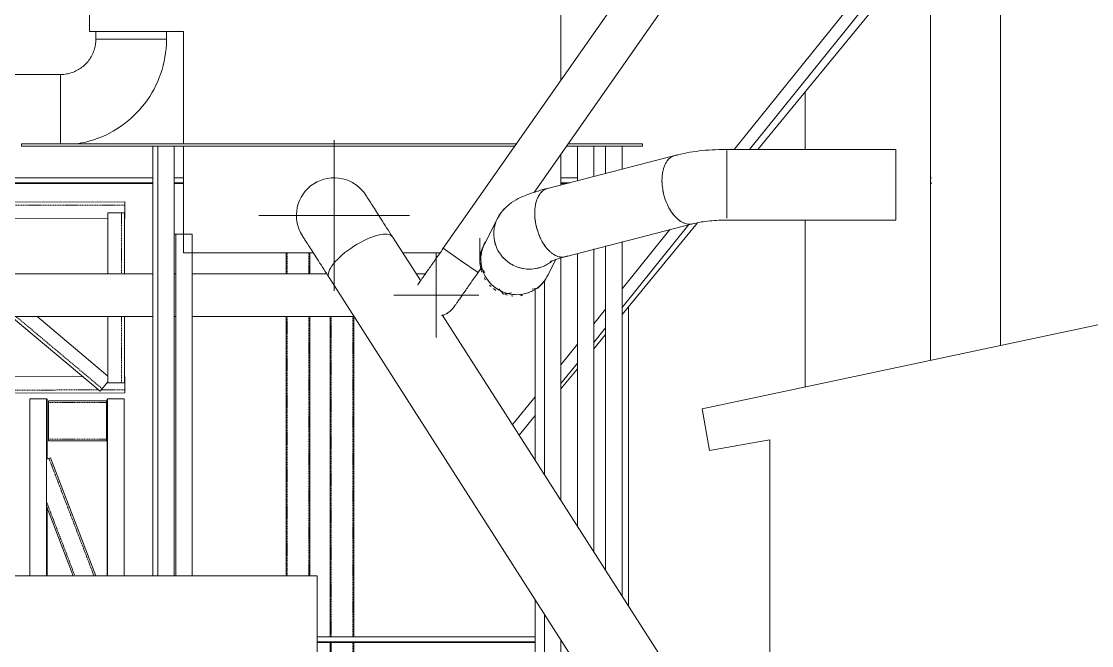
# Model space of a CAD drawing. Header units: centimetres. Extents: x -3046 to 63786, y -269 to 1483.
# Drawn here: x 31664.2 to 32118.7, y 215.3 to 480.4 of the extents above; entities that cross this region are included whole.
import ezdxf

# ---------------------------------------------------------------- set-up
doc = ezdxf.new("R2010")
doc.units = ezdxf.units.CM
doc.linetypes.add('Hidden', pattern=[0.714375, 0.47625, -0.238125])
for name, color, linetype, lineweight in [('A-FLOR', 7, 'Continuous', 9), ('A-GENM', 7, 'Continuous', 9), ('A-ROOF', 7, 'Continuous', 9), ('A-WALL', 7, 'Continuous', 9), ('A-WALL-PATT', 7, 'Continuous', 9), ('M-HVAC-DUCT', 7, 'Continuous', 9), ('M-HVAC-DUCT-CNTR', 7, 'Continuous', 9), ('S-BEAM', 7, 'Continuous', 9), ('S-COLS', 7, 'Continuous', 9)]:
    doc.layers.add(name, color=color, linetype=linetype, lineweight=lineweight)
doc.layers.add('M-HVAC-DUCT-ANNO', color=7, linetype='Continuous', lineweight=9, true_color=0x007f00)

# ---------------------------------------------------------------- blocks, each defined once
blk = doc.blocks.new('HSS Rectangular-Column - 100 x 100 mm-V62-s03')
at = {"layer": 'S-COLS'}
for p, q in [((-11643.71, 355.11), (-11643.71, 218.84)), ((-11633.71, 218.84), (-11633.71, 355.11)), ((-11643.71, 217), (-11643.71, 216.66)), ((-11643.71, 216.5), (-11643.71, 0.6)), ((-11633.71, 216.66), (-11633.71, 217)), ((-11633.71, 0.6), (-11633.71, 216.5))]:
    blk.add_line(p, q, dxfattribs=at)
at = {"layer": 'S-COLS', "linetype": 'Hidden'}
for p, q in [((-11643.31, 218.84), (-11643.31, 355.11)), ((-11634.11, 355.11), (-11634.11, 218.84)), ((-11643.31, 216.66), (-11643.31, 217)), ((-11643.31, 0.6), (-11643.31, 216.5)), ((-11634.11, 217), (-11634.11, 216.66)), ((-11634.11, 216.5), (-11634.11, 0.6))]:
    blk.add_line(p, q, dxfattribs=at)
blk = doc.blocks.new('M_L Equal Angles - 25 x 25 mm-1491187-s03')
at = {"layer": 'S-BEAM'}
for p, q in [((-11831.35, 219), (-11924.22, 219)), ((-11924.22, 219), (-11924.22, 218.84)), ((-11924.22, 217.45), (-11924.22, 218.84)), ((-11556.7, 219), (-11649.19, 219)), ((-11924.22, 216.82), (-11924.22, 217.45)), ((-11831.35, 216.82), (-11924.22, 216.82)), ((-11924.22, 216.82), (-11924.22, 216.66)), ((-11924.22, 216.5), (-11924.22, 216.66)), ((-11831.35, 216.5), (-11924.22, 216.5)), ((-11556.7, 216.82), (-11649.19, 216.82)), ((-11556.7, 216.5), (-11649.19, 216.5))]:
    blk.add_line(p, q, dxfattribs=at)
at = {"layer": 'S-BEAM', "linetype": 'Hidden'}
for p, q in [((-11924.22, 216.82), (-11831.35, 216.82)), ((-11649.19, 216.82), (-11556.7, 216.82))]:
    blk.add_line(p, q, dxfattribs=at)
blk = doc.blocks.new('M_L Equal Angles - 25 x 25 mm-1491398-s03')
at = {"layer": 'S-BEAM'}
for p, q in [((-11719.06, 414), (-11845.29, 414)), ((-11705.98, 414), (-11709.92, 414)), ((-11538.7, 414), (-11545.7, 414)), ((-11388.25, 414), (-11388.75, 414)), ((-11719.06, 411.82), (-11845.29, 411.82)), ((-11719.06, 411.5), (-11845.29, 411.5)), ((-11705.98, 411.82), (-11709.92, 411.82)), ((-11705.98, 411.5), (-11709.92, 411.5)), ((-11541.89, 411.82), (-11545.7, 411.82)), ((-11543.12, 411.5), (-11545.7, 411.5)), ((-11388.25, 411.82), (-11388.75, 411.82)), ((-11388.25, 411.5), (-11388.75, 411.5))]:
    blk.add_line(p, q, dxfattribs=at)
at = {"layer": 'S-BEAM', "linetype": 'Hidden'}
for p, q in [((-11845.29, 411.82), (-11719.06, 411.82)), ((-11709.92, 411.82), (-11705.98, 411.82)), ((-11545.7, 411.82), (-11541.89, 411.82)), ((-11388.75, 411.82), (-11388.25, 411.82))]:
    blk.add_line(p, q, dxfattribs=at)
blk = doc.blocks.new('HSS Rectangular-Column - 100 x 100 mm-V71-s03')
at = {"layer": 'S-COLS'}
for p, q in [((-11662.39, 382.1), (-11662.39, 373.1)), ((-11652.39, 373.1), (-11652.39, 382.1)), ((-11662.39, 355.11), (-11662.39, 244.83)), ((-11652.39, 244.83), (-11652.39, 355.11))]:
    blk.add_line(p, q, dxfattribs=at)
at = {"layer": 'S-COLS', "linetype": 'Hidden'}
for p, q in [((-11661.99, 373.1), (-11661.99, 382.1)), ((-11652.79, 382.1), (-11652.79, 373.1)), ((-11661.99, 244.83), (-11661.99, 355.11)), ((-11652.79, 355.11), (-11652.79, 244.83))]:
    blk.add_line(p, q, dxfattribs=at)
blk = doc.blocks.new('PQ_RVR_EST-01_ZZ_ZZ_MO_T_A_rvt-3-s03')
at = {"layer": 'S-BEAM', "lineweight": 9}
for name in ['M_L Equal Angles - 25 x 25 mm-1491398-s03', 'M_L Equal Angles - 25 x 25 mm-1491187-s03']:
    blk.add_blockref(name, (0, 0), dxfattribs=at)
at = {"layer": 'S-COLS', "lineweight": 9}
for name in ['HSS Rectangular-Column - 100 x 100 mm-V71-s03', 'HSS Rectangular-Column - 100 x 100 mm-V62-s03']:
    blk.add_blockref(name, (0, 0), dxfattribs=at)
blk = doc.blocks.new('M_Round Elbow - 1 D-1285908-s03')
at = {"layer": 'M-HVAC-DUCT', "color": 6, "true_color": 0xff00ff}
for p, q in [((-11728.2, 472.84), (-11743.2, 472.84)), ((-11713.2, 472.84), (-11728.2, 472.84)), ((-11758.2, 457.84), (-11758.2, 442.84)), ((-11758.2, 442.84), (-11758.2, 428.39))]:
    blk.add_line(p, q, dxfattribs=at)
at = {"layer": 'M-HVAC-DUCT', "color": 6, "true_color": 0xff00ff, "flags": 128}
for points in [[(-11743.2, 472.84), (-11743.21, 472.24), (-11743.25, 471.64), (-11743.31, 471.05), (-11743.39, 470.45), (-11743.5, 469.86), (-11743.63, 469.28), (-11743.78, 468.7), (-11743.96, 468.12), (-11744.16, 467.56), (-11744.38, 467), (-11744.63, 466.45), (-11744.9, 465.92), (-11745.18, 465.39), (-11745.49, 464.87), (-11745.82, 464.37), (-11746.17, 463.88), (-11746.54, 463.41), (-11746.92, 462.95), (-11747.33, 462.51), (-11747.75, 462.08), (-11748.19, 461.67), (-11748.64, 461.28), (-11749.11, 460.91), (-11749.6, 460.55), (-11750.1, 460.22), (-11750.61, 459.91), (-11751.13, 459.61), (-11751.67, 459.34), (-11752.21, 459.09), (-11752.77, 458.86), (-11753.33, 458.66), (-11753.9, 458.47), (-11754.48, 458.31), (-11755.06, 458.17), (-11755.65, 458.06), (-11756.24, 457.97), (-11756.84, 457.9), (-11757.44, 457.86), (-11758.04, 457.84), (-11758.2, 457.84)], [(-11751.03, 428.42), (-11749.26, 428.74), (-11747.5, 429.13), (-11745.76, 429.59), (-11744.05, 430.13), (-11742.35, 430.73), (-11740.68, 431.39), (-11739.03, 432.13), (-11737.42, 432.93), (-11735.84, 433.79), (-11734.3, 434.72), (-11732.79, 435.7), (-11731.33, 436.75), (-11729.9, 437.85), (-11728.53, 439.01), (-11727.2, 440.22), (-11725.92, 441.49), (-11724.69, 442.81), (-11723.52, 444.17), (-11722.4, 445.58), (-11721.34, 447.03), (-11720.33, 448.53), (-11719.39, 450.06), (-11718.51, 451.63), (-11717.7, 453.24), (-11716.94, 454.87), (-11716.26, 456.54), (-11715.64, 458.23), (-11715.09, 459.94), (-11714.61, 461.67), (-11714.2, 463.43), (-11713.86, 465.19), (-11713.58, 466.97), (-11713.39, 468.76), (-11713.26, 470.56), (-11713.2, 472.36), (-11713.2, 472.84)]]:
    blk.add_lwpolyline(points, dxfattribs=at)
blk = doc.blocks.new('Barras cuadradas - Pilar - SQ 70mm-1286886-s03')
at = {"layer": 'S-COLS'}
for p, q in [((-11763.94, 320), (-11763.94, 294.49)), ((-11763.94, 273.7), (-11763.94, 244.83))]:
    blk.add_line(p, q, dxfattribs=at)
blk = doc.blocks.new('Barras cuadradas - Pilar - SQ 70mm-V102-s03')
at = {"layer": 'S-COLS'}
blk.add_line((-11738.44, 320), (-11738.44, 244.83), dxfattribs=at)
blk = doc.blocks.new('Barras cuadradas - Pilar - SQ 70mm-V103-s03')
at = {"layer": 'S-COLS'}
for p, q in [((-11771.22, 320), (-11771.22, 244.83)), ((-11764.22, 320), (-11771.22, 320)), ((-11764.22, 320), (-11764.22, 244.83))]:
    blk.add_line(p, q, dxfattribs=at)
blk = doc.blocks.new('C Shapes - C6x9-1287055-s03')
at = {"layer": 'S-BEAM'}
for p, q in [((-11764.22, 294.38), (-11762.49, 295.04)), ((-11743.21, 244.83), (-11762.49, 295.04)), ((-11764.22, 274.44), (-11752.85, 244.83))]:
    blk.add_line(p, q, dxfattribs=at)
at = {"layer": 'S-BEAM', "linetype": 'Hidden'}
for p, q in [((-11763.15, 294.79), (-11743.97, 244.83)), ((-11764.22, 276.42), (-11752.09, 244.83))]:
    blk.add_line(p, q, dxfattribs=at)
blk = doc.blocks.new('C Shapes - C6x17-1289443-s03')
at = {"layer": 'S-BEAM'}
for p, q in [((-11763.36, 302.2), (-11763.36, 319.2)), ((-11738.75, 319.2), (-11763.36, 319.2)), ((-11738.75, 319.2), (-11738.75, 302.2)), ((-11763.36, 302.2), (-11738.75, 302.2))]:
    blk.add_line(p, q, dxfattribs=at)
at = {"layer": 'S-BEAM', "linetype": 'Hidden'}
for p, q in [((-11763.36, 318.49), (-11738.75, 318.49)), ((-11763.36, 302.91), (-11738.75, 302.91))]:
    blk.add_line(p, q, dxfattribs=at)
blk = doc.blocks.new('C Shapes - C7x15-1291572-s03')
at = {"layer": 'S-BEAM'}
for p, q in [((-11906.93, 329.25), (-11748.73, 329.54)), ((-11730.9, 329.57), (-11730.89, 322.57)), ((-11730.89, 322.57), (-11928.5, 322.22))]:
    blk.add_line(p, q, dxfattribs=at)
at = {"layer": 'S-BEAM', "linetype": 'Hidden'}
for p, q in [((-11741.94, 323.85), (-11913.74, 323.54)), ((-11730.89, 323.87), (-11740.93, 323.85))]:
    blk.add_line(p, q, dxfattribs=at)
blk = doc.blocks.new('C Shapes - C7x15-1291627-s03')
at = {"layer": 'S-BEAM'}
for p, q in [((-11845.29, 403.47), (-11730.9, 403.68)), ((-11730.9, 403.68), (-11730.88, 396.68)), ((-11847.91, 396.47), (-11738.08, 396.67))]:
    blk.add_line(p, q, dxfattribs=at)
at = {"layer": 'S-BEAM', "linetype": 'Hidden'}
blk.add_line((-11730.89, 402.38), (-11845.29, 402.18), dxfattribs=at)
blk = doc.blocks.new('C Shapes - C7x15-1291888-s03')
at = {"layer": 'S-BEAM'}
for p, q in [((-11800.64, 373.1), (-11828.17, 396.2)), ((-11817.66, 396.52), (-11789.75, 373.1)), ((-11741.35, 323.35), (-11779.03, 354.96)), ((-11768.35, 355.14), (-11738.08, 329.74)), ((-11738.08, 327.25), (-11741.35, 323.35))]:
    blk.add_line(p, q, dxfattribs=at)
at = {"layer": 'S-BEAM', "linetype": 'Hidden'}
for p, q in [((-11798.63, 373.1), (-11826.52, 396.51)), ((-11740.52, 324.34), (-11777.23, 355.15))]:
    blk.add_line(p, q, dxfattribs=at)
blk = doc.blocks.new('C Shapes - C7x15-1291935-s03')
at = {"layer": 'S-BEAM'}
for p, q in [((-11738.08, 399.04), (-11731.08, 399.04)), ((-11738.08, 373.1), (-11738.08, 399.04)), ((-11731.08, 399.04), (-11731.08, 373.1)), ((-11738.08, 326.93), (-11738.08, 355.14)), ((-11731.08, 355.13), (-11731.08, 326.93)), ((-11731.08, 326.93), (-11738.08, 326.93))]:
    blk.add_line(p, q, dxfattribs=at)
at = {"layer": 'S-BEAM', "linetype": 'Hidden'}
for p, q in [((-11732.37, 399.04), (-11732.37, 373.1)), ((-11732.37, 355.13), (-11732.37, 326.93))]:
    blk.add_line(p, q, dxfattribs=at)
blk = doc.blocks.new('M_Round Elbow - 1 D-1299458-s03')
at = {"layer": 'M-HVAC-DUCT', "color": 6, "true_color": 0xff00ff, "flags": 128}
for points in [[(-11607.05, 373.1), (-11606.44, 373.1), (-11605.86, 373.1), (-11605.29, 373.1), (-11604.74, 373.1), (-11604.21, 373.1), (-11603.69, 373.1), (-11603.29, 373.1)], [(-11590.62, 359.95), (-11590.8, 359.63), (-11590.98, 359.32), (-11591.18, 359.02), (-11591.39, 358.73), (-11591.61, 358.44), (-11591.84, 358.17), (-11592.08, 357.9)], [(-11593.15, 356.94), (-11593.44, 356.73), (-11593.74, 356.53), (-11594.05, 356.34), (-11594.36, 356.16), (-11594.69, 356), (-11595.01, 355.85), (-11595.35, 355.71), (-11595.68, 355.59)]]:
    blk.add_lwpolyline(points, dxfattribs=at)
blk = doc.blocks.new('M_Round Elbow - 1 D-V128-s03')
at = {"layer": 'M-HVAC-DUCT', "color": 6, "true_color": 0xff00ff}
for p, q in [((-11588.28, 378.85), (-11595.65, 384.01)), ((-11580.91, 373.68), (-11588.28, 378.85))]:
    blk.add_line(p, q, dxfattribs=at)
at = {"layer": 'M-HVAC-DUCT', "color": 6, "true_color": 0xff00ff, "flags": 128}
for points in [[(-11595.65, 384.01), (-11596.07, 383.42), (-11596.48, 382.83), (-11596.89, 382.24), (-11597.3, 381.66), (-11597.71, 381.08), (-11598.11, 380.5), (-11598.51, 379.93), (-11598.9, 379.37), (-11599.29, 378.81), (-11599.67, 378.27), (-11600.05, 377.73), (-11600.42, 377.2), (-11600.78, 376.68), (-11601.14, 376.18), (-11601.48, 375.68), (-11601.82, 375.2), (-11602.15, 374.74), (-11602.46, 374.29), (-11602.77, 373.85), (-11603.06, 373.43), (-11603.34, 373.03), (-11603.61, 372.64), (-11603.87, 372.28), (-11604.11, 371.93), (-11604.34, 371.6), (-11604.56, 371.29), (-11604.76, 371), (-11604.95, 370.74), (-11605.12, 370.49), (-11605.28, 370.27), (-11605.42, 370.06), (-11605.55, 369.88), (-11605.66, 369.73), (-11605.75, 369.59), (-11605.83, 369.48), (-11605.89, 369.39), (-11605.94, 369.33), (-11605.97, 369.28), (-11605.98, 369.27), (-11605.98, 369.26)], [(-11591.23, 358.94), (-11591.23, 358.95), (-11591.2, 358.99), (-11591.16, 359.05), (-11591.1, 359.13), (-11591.03, 359.23), (-11590.94, 359.36), (-11590.83, 359.51), (-11590.71, 359.69), (-11590.57, 359.89), (-11590.42, 360.1), (-11590.25, 360.34), (-11590.07, 360.61), (-11589.87, 360.89), (-11589.66, 361.19), (-11589.43, 361.52), (-11589.19, 361.86), (-11588.94, 362.22), (-11588.67, 362.6), (-11588.39, 363), (-11588.1, 363.41), (-11587.8, 363.84), (-11587.49, 364.29), (-11587.16, 364.75), (-11586.83, 365.23), (-11586.49, 365.72), (-11586.14, 366.22), (-11585.78, 366.74), (-11585.41, 367.26), (-11585.03, 367.8), (-11584.65, 368.34), (-11584.26, 368.9), (-11583.87, 369.46), (-11583.47, 370.03), (-11583.07, 370.6), (-11582.66, 371.18), (-11582.26, 371.76), (-11581.85, 372.35), (-11581.43, 372.94), (-11581.02, 373.53), (-11580.91, 373.68)]]:
    blk.add_lwpolyline(points, dxfattribs=at)
at = {"layer": 'M-HVAC-DUCT', "color": 6, "true_color": 0xff00ff}
for start, end in [(145, 151.6595), (140.5873, 145), (325, 330.2103), (283.7696, 325)]:
    blk.add_arc((-11598.61, 364.1), 9, start, end, dxfattribs=at)
blk = doc.blocks.new('M_Round Elbow - 1 D-1299956-s03')
at = {"layer": 'M-HVAC-DUCT', "color": 6, "true_color": 0xff00ff, "flags": 128}
for points in [[(-11617.22, 388.86), (-11617.87, 389.86), (-11618.5, 390.85), (-11619.12, 391.82), (-11619.73, 392.77), (-11620.32, 393.7), (-11620.91, 394.61), (-11621.47, 395.5), (-11622.02, 396.35), (-11622.55, 397.19), (-11623.07, 397.99), (-11623.56, 398.76), (-11624.04, 399.51), (-11624.49, 400.22), (-11624.93, 400.9), (-11625.34, 401.54), (-11625.73, 402.15), (-11626.1, 402.72), (-11626.44, 403.26), (-11626.76, 403.76), (-11627.05, 404.22), (-11627.32, 404.64), (-11627.56, 405.02), (-11627.78, 405.36), (-11627.97, 405.66), (-11628.14, 405.92), (-11628.27, 406.13), (-11628.39, 406.31), (-11628.47, 406.44), (-11628.52, 406.52), (-11628.55, 406.57), (-11628.56, 406.57)], [(-11655.51, 389.33), (-11655.5, 389.31), (-11655.46, 389.24), (-11655.39, 389.14), (-11655.29, 388.98), (-11655.17, 388.79), (-11655.02, 388.56), (-11654.84, 388.28), (-11654.64, 387.96), (-11654.41, 387.6), (-11654.15, 387.2), (-11653.87, 386.76), (-11653.56, 386.28), (-11653.23, 385.77), (-11652.88, 385.21), (-11652.5, 384.62), (-11652.1, 383.99), (-11651.68, 383.33), (-11651.23, 382.64), (-11650.77, 381.91), (-11650.28, 381.15), (-11649.78, 380.36), (-11649.26, 379.55), (-11648.72, 378.7), (-11648.16, 377.83), (-11647.59, 376.94), (-11647, 376.02), (-11646.4, 375.08), (-11645.78, 374.12), (-11645.16, 373.14), (-11644.52, 372.14), (-11644.18, 371.61)]]:
    blk.add_lwpolyline(points, dxfattribs=at)
at = {"layer": 'M-HVAC-DUCT', "color": 6, "true_color": 0xff00ff}
for start, end in [(32.6058, 122.6058), (122.6058, 212.6058), (212.6058, 215.158)]:
    blk.add_arc((-11642.03, 397.95), 16, start, end, dxfattribs=at)
for start_param, end_param in [(0, 1.570796), (1.570796, 3.141593)]:
    blk.add_ellipse((-11630.7, 380.24), major_axis=(13.48, 8.62), ratio=0.342855, start_param=start_param, end_param=end_param, dxfattribs=at)
blk = doc.blocks.new('Barras cuadradas - Pilar - SQ 70mm-1300521-s03')
at = {"layer": 'S-COLS'}
blk.add_line((-11709.24, 390), (-11709.92, 390), dxfattribs=at)
blk = doc.blocks.new('Barras cuadradas - Pilar - SQ 70mm-V129-s03')
at = {"layer": 'S-COLS'}
for p, q in [((-11709.24, 390), (-11709.24, 244.83)), ((-11702.24, 390), (-11709.24, 390)), ((-11702.24, 390), (-11702.24, 244.83))]:
    blk.add_line(p, q, dxfattribs=at)
blk = doc.blocks.new('Barras cuadradas - Pilar - SQ 70mm-V130-s03')
at = {"layer": 'S-COLS'}
for p, q in [((-11545.7, 379.9), (-11545.7, 277.04)), ((-11552.7, 370.16), (-11552.7, 287.98)), ((-11552.7, 228.59), (-11552.7, 0)), ((-11545.7, 217.65), (-11545.7, 0)), ((-11545.7, 0), (-11552.7, 0))]:
    blk.add_line(p, q, dxfattribs=at)
blk = doc.blocks.new('Barras cuadradas - Pilar - SQ 70mm-V131-s03')
at = {"layer": 'S-COLS'}
for p, q in [((-11556.7, 366.21), (-11556.7, 294.23)), ((-11556.7, 234.85), (-11556.7, 0)), ((-11552.7, 0), (-11556.7, 0))]:
    blk.add_line(p, q, dxfattribs=at)
blk = doc.blocks.new('Generic Model 2 - Generic Model 2-1300948-s03')
at = {"layer": 'A-GENM'}
for p, q in [((-11698.98, 556.44), (-11745.98, 534.53)), ((-11669.98, 556.44), (-11698.98, 556.44)), ((-11545.7, 536.76), (-11669.98, 556.44)), ((-11545.7, 455.36), (-11545.7, 536.76)), ((-11745.98, 534.53), (-11745.98, 476.07)), ((-11745.98, 476.07), (-11705.98, 476.07)), ((-11705.98, 476.07), (-11705.98, 428.4)), ((-11705.98, 427.4), (-11705.98, 382.1)), ((-11545.7, 410.83), (-11545.7, 423.97)), ((-11705.98, 382.1), (-11650.89, 382.1)), ((-11612.92, 382.1), (-11596.99, 382.1))]:
    blk.add_line(p, q, dxfattribs=at)
blk = doc.blocks.new('Barras cuadradas - Pilar - SQ 70mm-1302064-s03')
at = {"layer": 'S-COLS'}
blk.add_line((-11719.06, 427.4), (-11719.06, 244.83), dxfattribs=at)
blk = doc.blocks.new('Barras cuadradas - Pilar - SQ 70mm-V132-s03')
at = {"layer": 'S-COLS'}
for p, q in [((-11716.92, 427.4), (-11716.92, 244.83)), ((-11709.92, 427.4), (-11709.92, 244.83))]:
    blk.add_line(p, q, dxfattribs=at)
blk = doc.blocks.new('Barras cuadradas - Pilar - SQ 70mm-1301888-s03')
at = {"layer": 'S-COLS'}
for p, q in [((-11526.7, 427.4), (-11526.7, 415.75)), ((-11519.7, 427.4), (-11519.7, 417.56)), ((-11519.7, 386.84), (-11519.7, 236.39)), ((-11526.7, 385.03), (-11526.7, 247.33)), ((-11526.7, 187.95), (-11526.7, 0)), ((-11519.7, 177.01), (-11519.7, 0)), ((-11519.7, 0), (-11526.7, 0))]:
    blk.add_line(p, q, dxfattribs=at)
blk = doc.blocks.new('Barras cuadradas - Pilar - SQ 70mm-V133-s03')
at = {"layer": 'S-COLS'}
for p, q in [((-11538.7, 427.4), (-11538.7, 412.64)), ((-11531.7, 427.4), (-11531.7, 414.45)), ((-11538.7, 381.86), (-11538.7, 266.09)), ((-11531.7, 383.74), (-11531.7, 255.15)), ((-11538.7, 206.71), (-11538.7, 0)), ((-11531.7, 195.77), (-11531.7, 0)), ((-11531.7, 0), (-11538.7, 0))]:
    blk.add_line(p, q, dxfattribs=at)
blk = doc.blocks.new('M_Round Elbow - 1 D-1302676-s03')
at = {"layer": 'M-HVAC-DUCT', "color": 6, "true_color": 0xff00ff}
for q in [(-11572.1, 366.76), (-11566.67, 365.08)]:
    blk.add_line((-11570.15, 364.48), q, dxfattribs=at)
at = {"layer": 'M-HVAC-DUCT', "color": 6, "true_color": 0xff00ff, "flags": 128}
for points in [[(-11578.07, 373.75), (-11579.82, 375.8), (-11580.09, 378.66)], [(-11557.9, 366.6), (-11555.49, 367.02), (-11552.89, 369.77), (-11552.05, 371.04), (-11551.61, 371.82), (-11551.35, 372.32)]]:
    blk.add_lwpolyline(points, dxfattribs=at)
at = {"layer": 'M-HVAC-DUCT', "color": 6, "true_color": 0xff00ff}
for centre, major_axis, ratio, start_param, end_param in [((-11565.09, 378.66), (15, 0), 0.997564, 2.575899, 2.794586), ((-11564.75, 379.07), (-13.4, 6.75), 0.98106, 6.237195, 6.405965), ((-11565.09, 378.66), (15, 0), 0.997564, 2.794586, 3.043907), ((-11564.75, 379.07), (-13.4, 6.75), 0.98106, 0.12278, 0.170196), ((-11565.09, 378.66), (15, 0), 0.997564, 3.056385, 3.318185), ((-11564.75, 379.07), (-13.4, 6.75), 0.98106, 0.290727, 0.403191), ((-11564.75, 379.07), (-13.4, 6.75), 0.98106, 0.552526, 0.683884), ((-11564.75, 379.07), (-13.4, 6.75), 0.98106, 0.814325, 0.945683), ((-11564.75, 379.07), (-13.4, 6.75), 0.98106, 3.11295, 3.174126), ((-11564.75, 379.07), (-13.4, 6.75), 0.98106, 1.076125, 1.207483), ((-11564.75, 379.07), (-13.4, 6.75), 0.98106, 2.90872, 3.058401), ((-11565.09, 378.66), (15, 0), 0.997564, 4.047832, 4.132), ((-11564.75, 379.07), (-13.4, 6.75), 0.98106, 1.337924, 1.469282), ((-11564.75, 379.07), (-13.4, 6.75), 0.98106, 1.599724, 1.693576), ((-11564.75, 379.07), (-13.4, 6.75), 0.98106, 1.693576, 1.731081), ((-11564.75, 379.07), (-13.4, 6.75), 0.98106, 1.861523, 1.992881), ((-11565.09, 378.66), (15, 0), 0.997564, 4.604319, 4.647813), ((-11564.75, 379.07), (-13.4, 6.75), 0.98106, 2.123322, 2.25468), ((-11565.09, 378.66), (15, 0), 0.997564, 4.858788, 4.916691), ((-11564.75, 379.07), (-13.4, 6.75), 0.98106, 2.385122, 2.51648), ((-11564.75, 379.07), (-13.4, 6.75), 0.98106, 2.646921, 2.778279)]:
    blk.add_ellipse(centre, major_axis=major_axis, ratio=ratio, start_param=start_param, end_param=end_param, dxfattribs=at)
blk = doc.blocks.new('M_Round Elbow - 1 D-1302734-s03')
at = {"layer": 'M-HVAC-DUCT', "color": 6, "true_color": 0xff00ff, "flags": 128}
for points in [[(-11572.67, 396.68), (-11571.36, 398.84), (-11570.06, 400.46), (-11568.83, 401.68), (-11567.7, 402.63), (-11566.65, 403.4), (-11565.66, 404.04), (-11564.71, 404.6), (-11563.79, 405.09), (-11562.89, 405.54), (-11561.99, 405.95), (-11561.09, 406.33), (-11560.18, 406.7), (-11559.26, 407.05), (-11558.32, 407.38), (-11557.37, 407.71), (-11556.4, 408.03), (-11555.4, 408.34), (-11554.39, 408.64), (-11553.35, 408.93), (-11552.3, 409.22), (-11551.37, 409.47)], [(-11550.11, 378.39), (-11550.06, 378.42), (-11549.91, 378.48), (-11549.68, 378.59), (-11549.37, 378.71), (-11548.99, 378.86), (-11548.55, 379.02), (-11548.05, 379.19), (-11547.49, 379.38), (-11546.88, 379.57), (-11546.23, 379.77), (-11545.53, 379.97), (-11544.78, 380.18), (-11544, 380.38), (-11543.86, 380.42)]]:
    blk.add_lwpolyline(points, dxfattribs=at)
at = {"layer": 'M-HVAC-DUCT', "color": 6, "true_color": 0xff00ff}
for centre, major_axis, ratio, start_param, end_param in [((-11547.61, 394.94), (-3.76, 14.52), 0.578414, 6.218366, 6.347098), ((-11547.61, 394.94), (-3.76, 14.52), 0.578414, 0.481182, 0.631116), ((-11547.61, 394.94), (-3.76, 14.52), 0.578414, 0.219383, 0.357951), ((-11547.61, 394.94), (-3.76, 14.52), 0.578414, 1.004781, 1.136026), ((-11547.61, 394.94), (-3.76, 14.52), 0.578414, 0.742982, 0.895325), ((-11559.27, 389.93), (-13.4, 6.75), 0.98106, 6.093169, 6.878568), ((-11547.61, 394.94), (-3.76, 14.52), 0.578414, 1.266581, 1.37291), ((-11547.61, 394.94), (-3.76, 14.52), 0.578414, 1.37291, 1.397825), ((-11547.61, 394.94), (-3.76, 14.52), 0.578414, 1.52838, 1.659624), ((-11559.27, 389.93), (-13.4, 6.75), 0.98106, 0.595382, 2.166179), ((-11547.61, 394.94), (-3.76, 14.52), 0.578414, 1.790179, 1.921424), ((-11547.61, 394.94), (-3.76, 14.52), 0.578414, 2.051979, 2.21244), ((-11547.61, 394.94), (-3.76, 14.52), 0.578414, 2.313778, 2.420107), ((-11559.27, 389.93), (-13.4, 6.75), 0.98106, 2.166179, 2.731751), ((-11547.61, 394.94), (-3.76, 14.52), 0.578414, 2.575577, 2.681907), ((-11547.61, 394.94), (-3.76, 14.52), 0.578414, 2.837377, 2.943706), ((-11547.61, 394.94), (-3.76, 14.52), 0.578414, 3.038332, 3.205505)]:
    blk.add_ellipse(centre, major_axis=major_axis, ratio=ratio, start_param=start_param, end_param=end_param, dxfattribs=at)
blk = doc.blocks.new('M_Round Elbow - 1 D-1302808-s03')
at = {"layer": 'M-HVAC-DUCT', "color": 6, "true_color": 0xff00ff}
for p, q in [((-11475.17, 425.76), (-11475.17, 426.02)), ((-11475.17, 424.09), (-11475.17, 425.09)), ((-11475.17, 422.02), (-11475.17, 423.26)), ((-11475.17, 419.01), (-11475.17, 420.61)), ((-11475.17, 416.01), (-11475.17, 417.29)), ((-11475.17, 415.45), (-11475.17, 416.01)), ((-11475.17, 411.59), (-11475.17, 413.55)), ((-11475.17, 407.72), (-11475.17, 409.64)), ((-11475.17, 404.02), (-11475.17, 405.82)), ((-11475.17, 400.83), (-11475.17, 402.36)), ((-11475.17, 398.65), (-11475.17, 399.48)), ((-11475.17, 396.87), (-11475.17, 397.39)), ((-11475.17, 396.02), (-11475.17, 396.06))]:
    blk.add_line(p, q, dxfattribs=at)
at = {"layer": 'M-HVAC-DUCT', "color": 6, "true_color": 0xff00ff, "flags": 128}
for points in [[(-11497.33, 423.44), (-11496.08, 423.75), (-11494.82, 424.04), (-11493.54, 424.3), (-11492.25, 424.55), (-11490.95, 424.78), (-11489.62, 424.98), (-11488.29, 425.17), (-11486.94, 425.34), (-11485.59, 425.49), (-11484.22, 425.62), (-11482.85, 425.73), (-11481.46, 425.83), (-11480.08, 425.9), (-11478.68, 425.96), (-11477.28, 426), (-11475.89, 426.01), (-11475.17, 426.02)], [(-11489.82, 394.39), (-11489.14, 394.56), (-11488.42, 394.73), (-11487.67, 394.88), (-11486.88, 395.03), (-11486.06, 395.18), (-11485.21, 395.31), (-11484.33, 395.43), (-11483.43, 395.55), (-11482.51, 395.65), (-11481.57, 395.74), (-11480.62, 395.82), (-11479.65, 395.88), (-11478.67, 395.94), (-11477.68, 395.97), (-11476.68, 396), (-11475.68, 396.02), (-11475.17, 396.02)]]:
    blk.add_lwpolyline(points, dxfattribs=at)
at = {"layer": 'M-HVAC-DUCT', "color": 6, "true_color": 0xff00ff}
for start_param, end_param in [(6.162749, 6.648167), (0.631908, 0.88858), (0.370109, 0.626781), (0.893707, 1.15038), (1.155507, 1.412179), (1.417306, 1.673979), (1.679106, 1.935778), (1.940905, 2.197577), (2.202704, 2.459377), (2.464504, 2.721176), (2.726303, 2.982975), (2.98936, 3.209473)]:
    blk.add_ellipse((-11493.58, 408.92), major_axis=(-3.76, 14.52), ratio=0.578414, start_param=start_param, end_param=end_param, dxfattribs=at)
blk = doc.blocks.new('Generic Model 3 - Generic Model 3-1304690-s03')
at = {"layer": 'A-GENM'}
for p, q in [((-11160.95, 384.87), (-11485.7, 315.85)), ((-11157.21, 367.27), (-11160.95, 384.87)), ((-11182.97, 361.79), (-11157.21, 367.27)), ((-11182.97, 74.22), (-11182.97, 361.79)), ((-11485.7, 315.85), (-11482.57, 298.12)), ((-11482.57, 298.12), (-11456.97, 302.63)), ((-11456.97, 302.63), (-11456.97, 161.86)), ((-11456.97, 131.86), (-11456.97, 52.4)), ((-11456.97, 52.4), (-11415.75, 52.4)), ((-11360.85, 52.4), (-11260.06, 52.4))]:
    blk.add_line(p, q, dxfattribs=at)
blk = doc.blocks.new('Generic Model 5 - Generic Model 5-1306984-s03')
at = {"layer": 'A-GENM'}
for p, q in [((-11831.35, 244.83), (-11649.19, 244.83)), ((-11831.35, 0), (-11831.35, 244.83)), ((-11649.19, 244.83), (-11649.19, 0)), ((-11649.19, 0), (-11831.35, 0))]:
    blk.add_line(p, q, dxfattribs=at)
blk = doc.blocks.new('PQ_RVR_EXT-01_ZZ_ZZ_MO_T_A_rvt-3-s03')
at = {"layer": 'A-FLOR'}
for p, q in [((-11774.84, 428.4), (-11564.57, 428.4)), ((-11774.84, 428.4), (-11774.84, 427.4)), ((-11565.27, 427.4), (-11774.84, 427.4)), ((-11511, 427.4), (-11543.3, 427.4)), ((-11542.6, 428.4), (-11511, 428.4)), ((-11511, 428.4), (-11511, 427.4))]:
    blk.add_line(p, q, dxfattribs=at)
at = {"layer": 'M-HVAC-DUCT', "color": 6, "true_color": 0xff00ff}
for p, q in [((-11485.17, 541.8), (-11595.65, 384.01)), ((-11557.06, 407.74), (-11470.42, 531.48)), ((-11743.2, 476.07), (-11743.2, 472.84)), ((-11743.2, 472.84), (-11728.2, 472.84)), ((-11728.2, 472.84), (-11713.2, 472.84)), ((-11713.2, 472.84), (-11713.2, 476.07)), ((-11758.2, 457.84), (-12724.37, 457.84)), ((-11758.2, 442.84), (-11758.2, 457.84)), ((-11758.2, 428.39), (-11758.2, 442.84)), ((-11497.33, 423.44), (-11551.37, 409.47)), ((-11403.46, 426.02), (-11475.17, 426.02)), ((-11475.17, 425.51), (-11475.17, 425.09)), ((-11475.17, 424.01), (-11475.17, 423.26)), ((-11403.46, 411.02), (-11403.46, 426.02)), ((-11475.17, 422.03), (-11475.17, 420.6)), ((-11475.17, 419.02), (-11475.17, 417.29)), ((-11475.17, 415.46), (-11475.17, 413.55)), ((-11475.17, 411.6), (-11475.17, 411.02)), ((-11475.17, 411.02), (-11475.17, 409.63)), ((-11403.46, 396.02), (-11403.46, 411.02)), ((-11475.17, 407.73), (-11475.17, 405.82)), ((-11475.17, 404.03), (-11475.17, 402.35)), ((-11475.17, 400.83), (-11475.17, 399.48)), ((-11572.67, 396.68), (-11578.14, 385.81)), ((-11475.17, 398.57), (-11475.17, 397.39)), ((-11475.17, 396.02), (-11403.46, 396.02)), ((-11543.86, 380.42), (-11489.82, 394.39)), ((-11605.26, 370.15), (-11617.22, 388.86)), ((-11580.09, 388.38), (-11580.09, 378.66)), ((-11595.65, 384.01), (-11588.28, 378.85)), ((-11588.28, 378.85), (-11580.91, 373.68)), ((-11551.35, 372.32), (-11547.84, 379.28)), ((-11719.06, 373.1), (-12735, 373.1)), ((-11709.24, 373.1), (-11709.92, 373.1)), ((-11645.13, 373.1), (-11702.24, 373.1)), ((-11580.91, 373.68), (-11579.68, 375.45)), ((-11644.18, 371.61), (-11509.56, 161.16)), ((-12735, 355.1), (-11719.06, 355.1)), ((-11709.92, 355.1), (-11709.24, 355.1)), ((-11702.24, 355.1), (-11633.62, 355.1)), ((-11482.6, 178.4), (-11596.07, 355.78))]:
    blk.add_line(p, q, dxfattribs=at)
for centre, major_axis, ratio, start_param, end_param in [((-11493.58, 408.92), (-3.76, 14.52), 0.578414, 6.151493, 6.522368), ((-11493.58, 408.92), (-3.76, 14.52), 0.578414, 0.636925, 0.762782), ((-11493.58, 408.92), (-3.76, 14.52), 0.578414, 0.375126, 0.500982), ((-11493.58, 408.92), (-3.76, 14.52), 0.578414, 0.898724, 1.024581), ((-11547.61, 394.94), (-3.76, 14.52), 0.578414, 6.197124, 6.633396), ((-11493.58, 408.92), (-3.76, 14.52), 0.578414, 1.160524, 1.28638), ((-11547.61, 394.94), (-3.76, 14.52), 0.578414, 0.636925, 0.873809), ((-11547.61, 394.94), (-3.76, 14.52), 0.578414, 0.361097, 0.61201), ((-11493.58, 408.92), (-3.76, 14.52), 0.578414, 1.422323, 1.54818), ((-11493.58, 408.92), (-3.76, 14.52), 0.578414, 1.684123, 1.809979), ((-11559.27, 389.93), (-13.4, 6.75), 0.98106, 5.926064, 6.007154), ((-11547.61, 394.94), (-3.76, 14.52), 0.578414, 0.898724, 1.422323), ((-11493.58, 408.92), (-3.76, 14.52), 0.578414, 1.945922, 2.071779), ((-11559.27, 389.93), (-13.4, 6.75), 0.98106, 6.155626, 6.326377), ((-11493.58, 408.92), (-3.76, 14.52), 0.578414, 2.207721, 2.333578), ((-11493.58, 408.92), (-3.76, 14.52), 0.578414, 2.469521, 2.595377), ((-11559.27, 389.93), (-13.4, 6.75), 0.98106, 0.396039, 0.459065), ((-11559.27, 389.93), (-13.4, 6.75), 0.98106, 0.115124, 0.265701), ((-11547.61, 394.94), (-3.76, 14.52), 0.578414, 1.422323, 2.182806), ((-11493.58, 408.92), (-3.76, 14.52), 0.578414, 2.73132, 2.857177), ((-11493.58, 408.92), (-3.76, 14.52), 0.578414, 2.99312, 3.205713), ((-11630.7, 380.24), (13.48, 8.62), 0.342855, 0, 1.570796), ((-11564.75, 379.07), (-13.4, 6.75), 0.98106, 6.218652, 6.435471), ((-11565.09, 378.66), (15, 0), 0.997564, 2.575375, 2.706508), ((-11559.27, 389.93), (-13.4, 6.75), 0.98106, 0.459065, 0.5275), ((-11559.27, 389.93), (-13.4, 6.75), 0.98106, 0.657839, 0.7893), ((-11630.7, 380.24), (13.48, 8.62), 0.342855, 1.570796, 3.141593), ((-11565.09, 378.66), (15, 0), 0.997564, 2.836914, 2.968307), ((-11564.75, 379.07), (-13.4, 6.75), 0.98106, 0.16505, 0.278153), ((-11559.27, 389.93), (-13.4, 6.75), 0.98106, 0.919638, 1.051099), ((-11547.61, 394.94), (-3.76, 14.52), 0.578414, 2.207721, 2.444606), ((-11547.61, 394.94), (-3.76, 14.52), 0.578414, 2.469521, 2.706405), ((-11565.09, 378.66), (15, 0), 0.997564, 3.102005, 3.141593), ((-11565.09, 378.66), (-15, 0), 0.997564, 0, 0.068832), ((-11564.75, 379.07), (-13.4, 6.75), 0.98106, 0.291118, 0.459065), ((-11564.75, 379.07), (-13.4, 6.75), 0.98106, 0.459065, 2.029861), ((-11559.27, 389.93), (-13.4, 6.75), 0.98106, 1.204366, 1.312899), ((-11559.27, 389.93), (-13.4, 6.75), 0.98106, 1.443237, 1.556355), ((-11559.27, 389.93), (-13.4, 6.75), 0.98106, 2.472151, 2.621895), ((-11547.61, 394.94), (-3.76, 14.52), 0.578414, 2.73132, 2.968204), ((-11547.61, 394.94), (-3.76, 14.52), 0.578414, 2.99312, 3.254919), ((-11565.09, 378.66), (15, 0), 0.997564, 3.364788, 3.463932), ((-11559.27, 389.93), (-13.4, 6.75), 0.98106, 1.705036, 1.836497), ((-11559.27, 389.93), (-13.4, 6.75), 0.98106, 1.978766, 2.029861), ((-11559.27, 389.93), (-13.4, 6.75), 0.98106, 2.029861, 2.098297), ((-11559.27, 389.93), (-13.4, 6.75), 0.98106, 2.228635, 2.360625), ((-11565.09, 378.66), (15, 0), 0.997564, 3.629219, 3.715031), ((-11565.09, 378.66), (15, 0), 0.997564, 3.895684, 3.962483), ((-11564.75, 379.07), (-13.4, 6.75), 0.98106, 2.029861, 3.141593), ((-11565.09, 378.66), (15, 0), 0.997564, 4.421334, 4.495439)]:
    blk.add_ellipse(centre, major_axis=major_axis, ratio=ratio, start_param=start_param, end_param=end_param, dxfattribs=at)
at = {"layer": 'M-HVAC-DUCT-ANNO', "color": 6, "true_color": 0xff00ff}
for centre, radius, start, end in [((-11642.03, 397.95), 16, 88.3785, 91.4125), ((-11642.03, 397.95), 16, 118.3785, 120), ((-11642.03, 397.95), 16, 56.8795, 60), ((-11642.03, 397.95), 16, 148.3785, 150), ((-11642.03, 397.95), 16, 178.2501, 180), ((-11642.03, 397.95), 16, 206.9273, 212.3192), ((-11598.61, 364.1), 9, 141.5256, 149.0168), ((-11598.61, 364.1), 9, 318.7855, 327.0799), ((-11598.61, 364.1), 9, 285.182, 290.5001)]:
    blk.add_arc(centre, radius, start, end, dxfattribs=at)
at = {"layer": 'M-HVAC-DUCT-CNTR', "color": 6, "true_color": 0xff00ff}
for p, q in [((-11642.03, 365.95), (-11642.03, 429.95)), ((-11674.03, 397.95), (-11610.03, 397.95)), ((-11598.61, 346.1), (-11598.61, 382.1)), ((-11616.61, 364.1), (-11580.61, 364.1))]:
    blk.add_line(p, q, dxfattribs=at)
at = {"layer": 'A-GENM', "lineweight": 9}
for name in ['Generic Model 2 - Generic Model 2-1300948-s03', 'Generic Model 3 - Generic Model 3-1304690-s03', 'Generic Model 5 - Generic Model 5-1306984-s03']:
    blk.add_blockref(name, (0, 0), dxfattribs=at)
at = {"layer": 'M-HVAC-DUCT', "lineweight": 9}
for name in ['M_Round Elbow - 1 D-1285908-s03', 'M_Round Elbow - 1 D-1302808-s03', 'M_Round Elbow - 1 D-1299956-s03', 'M_Round Elbow - 1 D-1302734-s03', 'M_Round Elbow - 1 D-1302676-s03', 'M_Round Elbow - 1 D-V128-s03', 'M_Round Elbow - 1 D-1299458-s03']:
    blk.add_blockref(name, (0, 0), dxfattribs=at)
at = {"layer": 'S-BEAM', "lineweight": 9}
for name in ['C Shapes - C7x15-1291627-s03', 'C Shapes - C7x15-1291888-s03', 'C Shapes - C7x15-1291935-s03', 'C Shapes - C7x15-1291572-s03', 'C Shapes - C6x17-1289443-s03', 'C Shapes - C6x9-1287055-s03']:
    blk.add_blockref(name, (0, 0), dxfattribs=at)
at = {"layer": 'S-COLS', "lineweight": 9}
for name, p in [('Barras cuadradas - Pilar - SQ 70mm-1302064-s03', (0, 0)), ('Barras cuadradas - Pilar - SQ 70mm-V132-s03', (0, 0)), ('Barras cuadradas - Pilar - SQ 70mm-V133-s03', (0, 0)), ('Barras cuadradas - Pilar - SQ 70mm-1301888-s03', (0, 0)), ('Barras cuadradas - Pilar - SQ 70mm-1300521-s03', (0, 0)), ('Barras cuadradas - Pilar - SQ 70mm-V129-s03', (0, 0)), ('Barras cuadradas - Pilar - SQ 70mm-V130-s03', (0, 0)), ('Barras cuadradas - Pilar - SQ 70mm-V131-s03', (0, 0)), ('Barras cuadradas - Pilar - SQ 70mm-V103-s03', (0, 0)), ('Barras cuadradas - Pilar - SQ 70mm-1286886-s03', (0, 0)), ('Barras cuadradas - Pilar - SQ 70mm-V102-s03', (0, 0)), ('Barras cuadradas - Pilar - SQ 70mm-V103-s03', (33.02, 0))]:
    blk.add_blockref(name, p, dxfattribs=at)

msp = doc.modelspace()

# ---------------------------------------------------------------- hatches: boundary and pattern name
at = {"layer": 'A-WALL-PATT', "true_color": 0xc0c0c0}
h = msp.add_hatch(dxfattribs=at)
h.set_pattern_fill('FP_28', color=9, style=0, pattern_type=2)
h.set_pattern_definition([(90, (37921.93, 711.715), (-74.999, 5e-15), [])])
h.paths.add_polyline_path([(31893.34, 2.5), (31900.34, 2.5), (31900.34, 206.71), (31893.34, 217.65), (31893.34, 21.03)])
h.paths.add_polyline_path([(32050.29, 2.5), (32050.29, 50.09), (32027.55, 50.35), (32026.23, 50.74), (32023.76, 52.05), (32022.85, 52.4), (31982.07, 52.4), (31982.07, 131.86), (31969.06, 131.86), (31969.1, 2.5), (32049.04, 2.5)])
h.paths.add_polyline_path([(31937.1, 2.5), (31936.89, 149.11), (31934.4, 153.3), (31927.27, 164.62), (31919.34, 177.01), (31919.34, 2.5)])
h.paths.add_polyline_path([(31912.34, 2.5), (31912.34, 187.95), (31907.34, 195.77), (31907.34, 2.5)])
h.paths.add_polyline_path([(31970.53, 161.86), (31982.07, 161.99), (31982.07, 302.63), (31956.47, 298.12), (31953.34, 315.85), (32050.29, 336.45), (32050.29, 515.22), (31977, 426.02), (32035.58, 426.02), (32035.58, 396.02), (31958.03, 395.77), (31951.37, 394.89), (31919.34, 355.85), (31919.34, 236.39), (31962.21, 168.89), (31966.38, 161.86), (31969.02, 161.86)])
h.paths.add_polyline_path([(31912.34, 247.33), (31912.34, 347.42), (31907.34, 341.24), (31907.34, 255.15)])
h.paths.add_polyline_path([(31900.34, 266.09), (31900.34, 332.82), (31893.34, 324.2), (31893.34, 277.04), (31898.08, 269.63)])
h = msp.add_hatch(dxfattribs=at)
h.set_pattern_fill('FP_18', color=9, style=0, pattern_type=2)
h.set_pattern_definition([(90, (37930.01, 711.715), (-75, 5e-15), [])])
h.paths.add_polyline_path([(32050.79, 2.5), (32165.97, 2.5), (32165.36, 4.84), (32165.2, 7.6), (32165.71, 10.76), (32166.88, 13.9), (32168.96, 17.29), (32172.71, 21.03), (32178.05, 24.69), (32193.88, 34.7), (32190.13, 37.22), (32182.76, 45.3), (32182.43, 45.74), (32178.95, 52.4), (32078.03, 52.34), (32071.06, 50.52), (32066.65, 50.09), (32050.79, 50.09), (32050.79, 48.66)])
h.paths.add_polyline_path([(32495.52, 2.5), (32778.1, 2.5), (32778.1, 44), (32691.15, 44), (32691.15, 36.05), (32386.37, 36.05), (32386.37, 227.72), (32691.15, 227.72), (32691.15, 94), (32778.1, 94), (32778.01, 160.34), (32777.03, 161.01), (32777.4, 161.88), (32777.3, 162.18), (32778.1, 163.37), (32778.1, 514.53), (32050.79, 514.53), (32050.79, 336.56), (32278.09, 384.87), (32281.83, 367.27), (32256.07, 361.79), (32256.07, 74.22), (32294.76, 98.84), (32297.86, 99.63), (32301.21, 99.45), (32304.57, 98.31), (32307.72, 96.3), (32310.44, 93.55), (32312.55, 90.26), (32313.9, 86.63), (32314.41, 82.93), (32313.9, 79.07), (32312.79, 76.28), (32310.79, 73.78), (32239.4, 28.35), (32198.96, 2.5), (32462.76, 2.5)])
h.paths.add_polyline_path([(34499.72, 2.5), (34499.72, 44), (33258.39, 44), (33258.39, 36.05), (32978.39, 36.05), (32978.39, 44), (32858.84, 44), (32858.84, 2.5), (34498.47, 2.5)])
h.paths.add_polyline_path([(32783.1, 2.5), (32853.84, 2.5), (32853.84, 44), (32783.1, 44), (32783.1, 17.48)])
h.paths.add_polyline_path([(33806.12, 94), (34067.11, 94), (34067.11, 290.99), (34229.12, 290.99), (34229.12, 94), (34499.72, 94), (34499.72, 514.53), (34472.64, 514.53), (34472.64, 94.04), (34462.64, 94.04), (34462.64, 514.53), (32858.84, 514.48), (32858.84, 94), (32978.39, 94), (32978.39, 386.73), (33258.39, 386.73), (33258.39, 94), (33789.74, 94)])
h.paths.add_polyline_path([(32853.84, 94), (32853.84, 154.02), (32783.1, 154.02), (32783.16, 152.65), (32824.22, 94), (32839.55, 94)])
h.paths.add_polyline_path([(32783.1, 94), (32819.07, 94), (32783.1, 145.33), (32783.1, 103.9)])
h.paths.add_polyline_path([(32823.17, 158.53), (32853.84, 158.53), (32853.84, 268.63), (32783.1, 163.75), (32783.1, 158.53), (32806.79, 158.53)])
h.paths.add_polyline_path([(32783.1, 170.79), (32853.84, 275.92), (32853.84, 282.82), (32783.1, 383.84), (32783.1, 277.59), (32852.34, 278.61), (32852.24, 274.38), (32783.1, 273), (32783.1, 186.77)])
h.paths.add_polyline_path([(32853.84, 290.17), (32853.84, 394.59), (32783.1, 393.39), (32783.1, 391.19), (32848.88, 297.25)])
h.paths.add_polyline_path([(32783.1, 398.14), (32853.84, 399.17), (32853.84, 508.21), (32783.1, 398.79), (32783.1, 398.16)])
h.paths.add_polyline_path([(32783.1, 406.47), (32853.24, 514.48), (32783.1, 514.48), (32783.1, 407.74)])

# ---------------------------------------------------------------- linework, layer by layer
at = {"layer": 'A-ROOF'}
for p, q in [((32050.29, 529.46), (31966.98, 425.99)), ((31973.42, 426.02), (32050.29, 521.49)), ((31919.34, 358.86), (31947.72, 394.11)), ((31939.63, 392.03), (31919.34, 366.84)), ((31912.34, 358.14), (31907.34, 351.93)), ((31907.34, 343.96), (31912.34, 350.17)), ((31900.34, 343.24), (31893.34, 334.55)), ((31893.34, 326.58), (31900.34, 335.27)), ((31882.34, 320.89), (31872.99, 309.27)), ((31875.68, 304.64), (31882.34, 312.92))]:
    msp.add_line(p, q, dxfattribs=at)
at = {"layer": 'A-WALL'}
for p, q in [((32050.29, 515.22), (31976.96, 426.02)), ((32050.29, 336.45), (32050.29, 515.22)), ((31951.37, 394.89), (31919.34, 355.93)), ((31912.34, 347.42), (31907.34, 341.34)), ((31900.34, 332.82), (31893.34, 324.31))]:
    msp.add_line(p, q, dxfattribs=at)

# ---------------------------------------------------------------- block references
at = {"lineweight": 5}
for name in ['PQ_RVR_EST-01_ZZ_ZZ_MO_T_A_rvt-3-s03', 'PQ_RVR_EXT-01_ZZ_ZZ_MO_T_A_rvt-3-s03']:
    msp.add_blockref(name, (43439.04, 0), dxfattribs=at)

doc.saveas('drawing.dxf')
